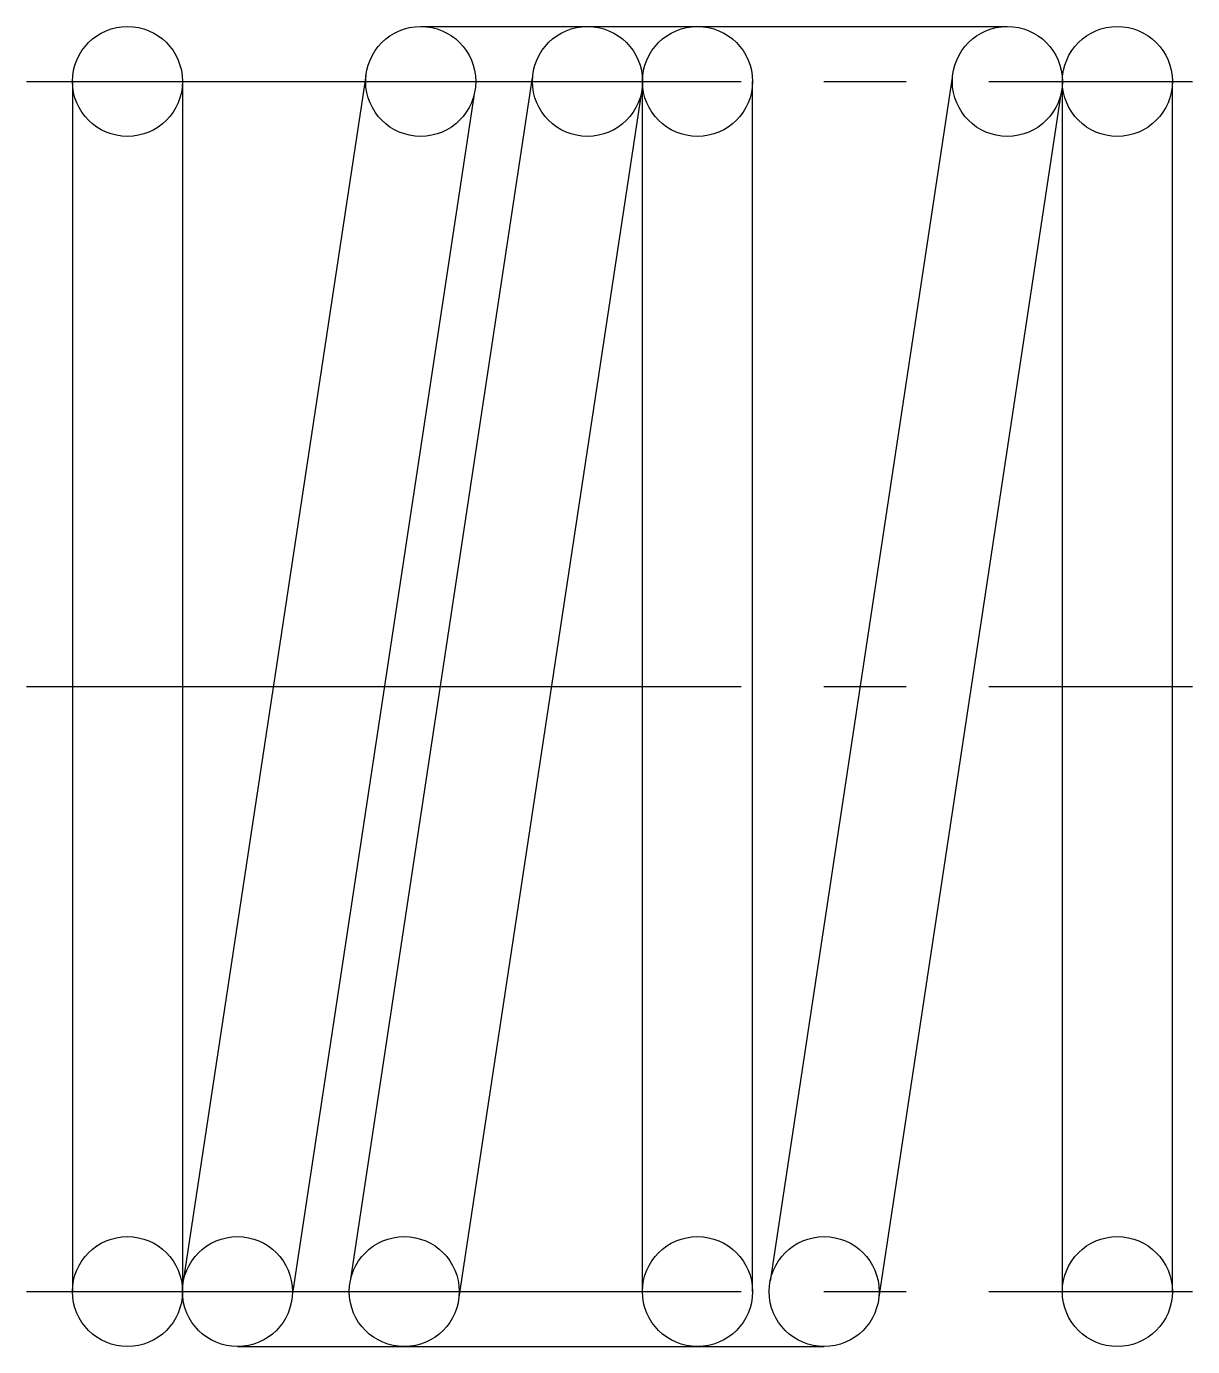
# Model space of a CAD drawing. Extents: x 1 to 16.7, y 1 to 15.3.
# Drawn here: x 11.41 to 16.71, y 9.34 to 15.34 of the extents above; entities outside this region: 2.
import ezdxf

# ---------------------------------------------------------------- set-up
doc = ezdxf.new("R2010")
doc.units = 0
doc.header["$LTSCALE"] = 0.25
doc.linetypes.add('CENTER', pattern=[17.5, 13, -1.5, 1.5, -1.5])
doc.linetypes.add('PHANTOM', pattern=[63.5, 31.75, -6.35, 6.35, -6.35, 6.35, -6.35])
doc.layers.get('0').update_dxf_attribs({"linetype": 'CONTINUOUS'})
doc.layers.add('CENTER', color=1, linetype='CENTER')

msp = doc.modelspace()

# ---------------------------------------------------------------- linework, layer by layer
at = {"color": 3, "linetype": 'PHANTOM'}
for p, q in [((13.2033, 15.3435), (15.8703, 15.3435)), ((13.7107, 15.1112), (12.8827, 9.6411)), ((14.2116, 9.5935), (14.2116, 15.0935)), ((14.7116, 9.5935), (14.7116, 15.0935)), ((14.2053, 15.0377), (13.3773, 9.5676)), ((12.3703, 9.3435), (15.0373, 9.3435))]:
    msp.add_line(p, q, dxfattribs=at)
at = {"color": 7, "linetype": 'CONTINUOUS'}
for p, q in [((11.6203, 15.0935), (11.6203, 9.5935)), ((12.1203, 15.0935), (12.1203, 9.5935)), ((12.1266, 9.6494), (12.9547, 15.1194)), ((15.6194, 15.1112), (14.7914, 9.6411)), ((16.1203, 9.5935), (16.1203, 15.0935)), ((16.6203, 9.5935), (16.6203, 15.0935)), ((12.6212, 9.5758), (13.4492, 15.0459)), ((16.114, 15.0377), (15.286, 9.5676))]:
    msp.add_line(p, q, dxfattribs=at)
for centre in [(11.8703, 15.0935), (13.2033, 15.0935), (15.8703, 15.0935), (16.3703, 15.0935), (11.8703, 9.5935), (12.3703, 9.5935), (15.0373, 9.5935), (16.3703, 9.5935)]:
    msp.add_circle(centre, 0.25, dxfattribs=at)
at = {"color": 3, "linetype": 'PHANTOM'}
for centre in [(13.9616, 15.0935), (14.4616, 15.0935), (13.1286, 9.5935), (14.4616, 9.5935)]:
    msp.add_circle(centre, 0.25, dxfattribs=at)
at = {"layer": 'CENTER', "color": 1, "linetype": 'CENTER'}
for p, q in [((11.4108, 15.0935), (16.7124, 15.0935)), ((11.4108, 12.3435), (16.7124, 12.3435)), ((11.4108, 9.5935), (16.7124, 9.5935))]:
    msp.add_line(p, q, dxfattribs=at)

# ---------------------------------------------------------------- texts
for s, p in [('UTT6-5', (1, 2.5)), ('UTT06', (1, 1))]:
    msp.add_text(s, height=0.4).set_placement(p)

doc.saveas('drawing.dxf')
